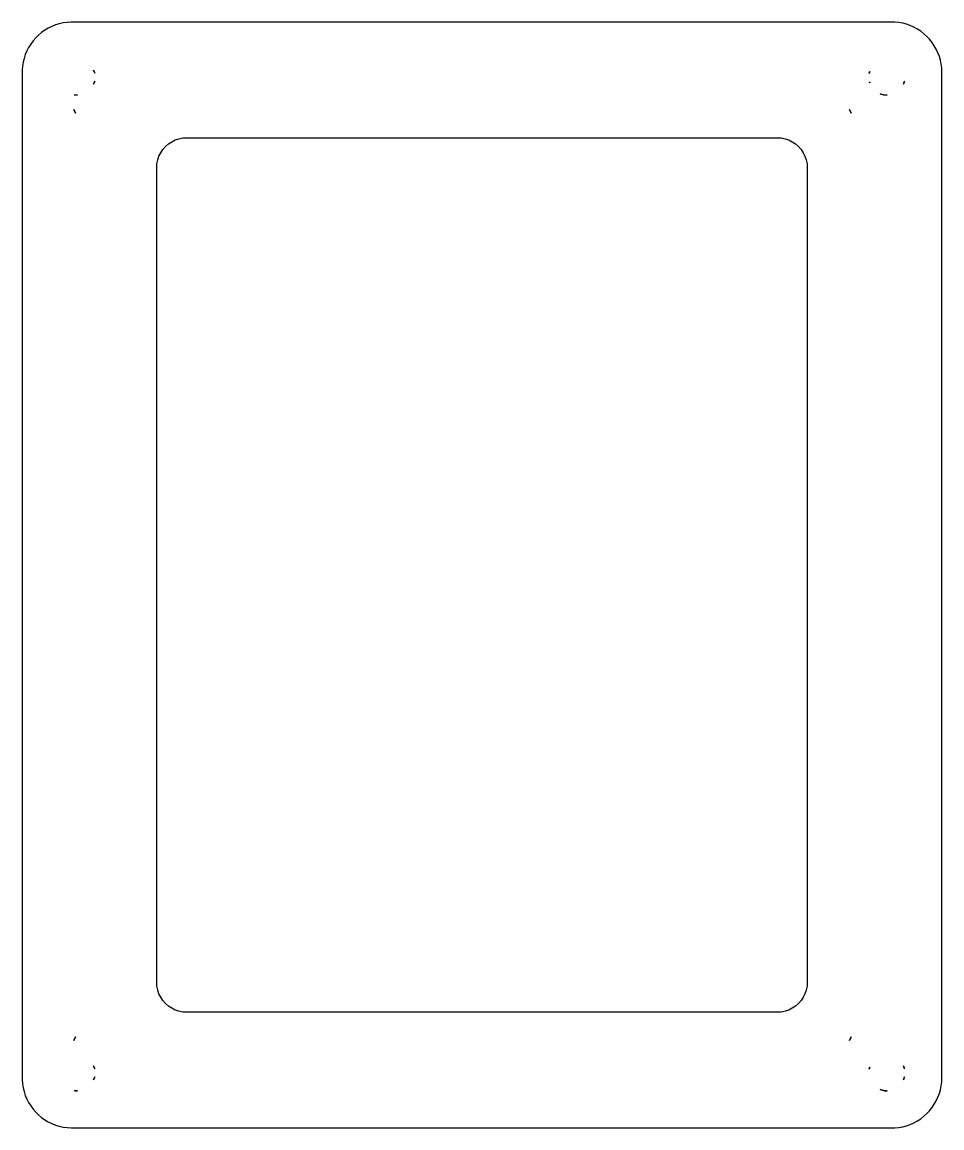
# Model space of a CAD drawing. Extents: x -46 to 46, y 0 to 110.
import ezdxf

# ---------------------------------------------------------------- set-up
doc = ezdxf.new("R2010")
doc.units = 0
doc.layers.get('0').update_dxf_attribs({"linetype": 'CONTINUOUS'})

msp = doc.modelspace()

# ---------------------------------------------------------------- linework, layer by layer
for points in [[(41.2481, 0.008893), (41.6437, 0.048353), (42.0349, 0.119118), (42.4193, 0.220743), (42.7943, 0.352583), (43.1577, 0.513806), (43.5072, 0.703392), (43.8405, 0.920142), (44.1555, 1.16269), (44.4502, 1.42949), (44.7228, 1.71887), (44.9716, 2.02899), (45.1949, 2.3579), (45.3914, 2.70351), (45.5598, 3.06364), (45.6991, 3.43602), (45.8083, 3.81828), (45.8869, 4.20801), (45.9342, 4.60275), (45.95, 5), (45.95, 105.5), (45.9342, 105.897), (45.8869, 106.292), (45.8083, 106.682), (45.6991, 107.064), (45.5598, 107.436), (45.3914, 107.796), (45.1949, 108.142), (44.9716, 108.471), (44.7228, 108.781), (44.4502, 109.071), (44.1555, 109.337), (43.8405, 109.58), (43.5072, 109.797), (43.1577, 109.986), (42.7943, 110.147), (42.4193, 110.279), (42.0349, 110.381), (41.6437, 110.452), (41.2481, 110.491), (40.8506, 110.499), (-41.0494, 110.499), (-41.4463, 110.475), (-41.84, 110.42), (-42.2281, 110.334), (-42.6081, 110.217), (-42.9776, 110.07), (-43.3343, 109.895), (-43.676, 109.692), (-44.0004, 109.462), (-44.3055, 109.207), (-44.5894, 108.929), (-44.8503, 108.629), (-45.0865, 108.309), (-45.2966, 107.971), (-45.4792, 107.618), (-45.6332, 107.252), (-45.7575, 106.874), (-45.8515, 106.488), (-45.9145, 106.095), (-45.946, 105.699), (-45.946, 4.80122), (-45.9145, 4.40491), (-45.8515, 4.01236), (-45.7575, 3.62606), (-45.6332, 3.24845), (-45.4792, 2.8819), (-45.2966, 2.52875), (-45.0865, 2.19123), (-44.8503, 1.87146), (-44.5894, 1.57147), (-44.3055, 1.29316), (-44.0004, 1.03828), (-43.676, 0.808453), (-43.3343, 0.605124), (-42.9776, 0.429581), (-42.6081, 0.282934), (-42.2281, 0.166109), (-41.84, 0.079846), (-41.4463, 0.024689), (-41.0494, 0.000988), (40.8506, 0.000988)], [(-38.7982, 105.702), (-38.7193, 105.468), (-38.6921, 105.387)], [(38.7348, 105.532), (38.7442, 105.575), (38.6964, 105.357)], [(-38.6921, 104.613), (-38.7193, 104.532), (-38.7982, 104.298)], [(38.7348, 104.468), (38.7207, 104.532), (38.7442, 104.425)], [(42.2079, 104.613), (42.1807, 104.532), (42.1018, 104.298)], [(-40.7412, 103.224), (-40.6599, 103.219), (-40.4249, 103.207)], [(39.8604, 103.307), (39.7838, 103.328), (40.1123, 103.237)], [(40.1588, 103.224), (40.2401, 103.219), (40.4751, 103.207)], [(-40.7722, 101.757), (-40.6549, 101.5), (-40.6067, 101.394)], [(36.7278, 101.757), (36.8451, 101.5), (36.8933, 101.394)], [(-29.5, 11.55), (-29.8916, 11.5757), (-30.2765, 11.6522), (-30.6481, 11.7784), (-31, 11.9519), (-31.3263, 12.1699), (-31.6213, 12.4287), (-31.8801, 12.7237), (-32.0981, 13.05), (-32.2716, 13.4019), (-32.3978, 13.7735), (-32.4743, 14.1584), (-32.5, 14.55), (-32.5, 95.95), (-32.4743, 96.3416), (-32.3978, 96.7265), (-32.2716, 97.0981), (-32.0981, 97.45), (-31.8801, 97.7763), (-31.6213, 98.0713), (-31.3263, 98.3301), (-31, 98.5481), (-30.6481, 98.7216), (-30.2765, 98.8478), (-29.8916, 98.9243), (-29.5, 98.95), (29.5, 98.95), (29.8916, 98.9243), (30.2765, 98.8478), (30.6481, 98.7216), (31, 98.5481), (31.3263, 98.3301), (31.6213, 98.0713), (31.8801, 97.7763), (32.0981, 97.45), (32.2716, 97.0981), (32.3978, 96.7265), (32.4743, 96.3416), (32.5, 95.95), (32.5, 14.55), (32.4743, 14.1584), (32.3978, 13.7735), (32.2716, 13.4019), (32.0981, 13.05), (31.8801, 12.7237), (31.6213, 12.4287), (31.3263, 12.1699), (31, 11.9519), (30.6481, 11.7784), (30.2765, 11.6522), (29.8916, 11.5757), (29.5, 11.55)], [(-40.6067, 9.10557), (-40.6549, 9), (-40.7722, 8.7431)], [(36.8933, 9.10557), (36.8451, 9), (36.7278, 8.7431)], [(-38.7982, 6.20185), (-38.7193, 5.96787), (-38.6921, 5.88695)], [(38.7348, 6.03205), (38.7442, 6.07474), (38.6964, 5.85745)], [(42.1018, 6.20185), (42.1807, 5.96787), (42.2079, 5.88695)], [(-38.6921, 5.11305), (-38.7193, 5.03213), (-38.7982, 4.79815)], [(42.2079, 5.11305), (42.1807, 5.03213), (42.1018, 4.79815)], [(-40.7412, 3.72371), (-40.6599, 3.7193), (-40.4249, 3.70656)], [(39.8604, 3.80656), (39.7838, 3.82784), (40.1123, 3.73661)], [(40.1588, 3.72371), (40.2401, 3.7193), (40.4751, 3.70656)]]:
    msp.add_lwpolyline(points, close=True)

doc.saveas('drawing.dxf')
